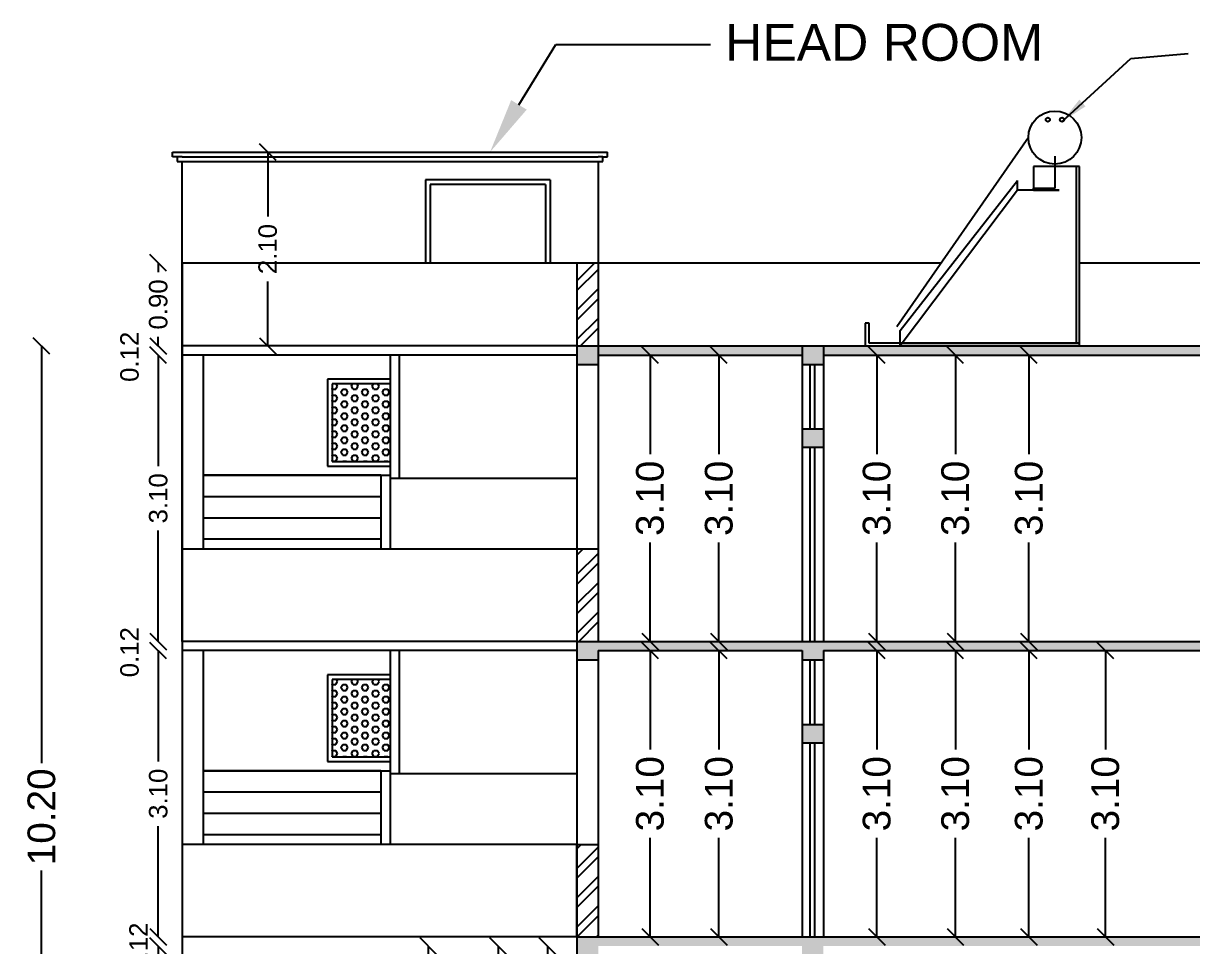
# Model space of a CAD drawing. Header units: metres. Extents: x 729 to 1050, y -308 to -82.
# Drawn here: x 785.87 to 798.53, y -115.58 to -105.59 of the extents above; entities that cross this region are included whole.
import ezdxf
from ezdxf import colors
from ezdxf.entities.mleader import LeaderData, LeaderLine
from ezdxf.math import Vec2, Vec3

# ---------------------------------------------------------------- set-up
doc = ezdxf.new("R2010")
doc.units = ezdxf.units.M
doc.header["$MEASUREMENT"] = 0
for name, color, linetype in [('BLK_1_FLR_0_REGULAR_ROOM_1', 117, 'Continuous'), ('BLK_1_FLR_0_REGULAR_ROOM_2', 7, 'Continuous'), ('BLK_1_FLR_0_REGULAR_ROOM_3', 7, 'Continuous'), ('BLK_1_FLR_1_REGULAR_ROOM_1', 117, 'Continuous'), ('BLK_1_FLR_1_REGULAR_ROOM_2', 7, 'Continuous'), ('BLK_1_FLR_1_REGULAR_ROOM_3', 7, 'Continuous'), ('BLK_1_FLR_1_REGULAR_ROOM_4', 7, 'Continuous'), ('BLK_1_FLR_1_REGULAR_ROOM_5', 7, 'Continuous'), ('BLK_1_FLR_1_REGULAR_ROOM_6', 7, 'Continuous'), ('BLK_1_FLR_2_REGULAR_ROOM_1', 117, 'Continuous'), ('BLK_1_FLR_2_REGULAR_ROOM_2', 7, 'Continuous'), ('BLK_1_FLR_2_REGULAR_ROOM_3', 7, 'Continuous'), ('BLK_1_FLR_2_REGULAR_ROOM_4', 117, 'Continuous'), ('BLK_1_FLR_2_REGULAR_ROOM_5', 117, 'Continuous'), ('BLK_1_HT_OF_BLDG', 7, 'Continuous')]:
    doc.layers.add(name, color=color, linetype=linetype)
doc.styles.get("Standard").update_dxf_attribs({"font": 'arial.ttf'})
doc.dimstyles.get("Standard").update_dxf_attribs({"dimtxt": 0.3, "dimasz": 0.18, "dimexe": 0.18, "dimexo": 0.0625, "dimgap": 0.09, "dimtad": 0, "dimtoh": 1, "dimzin": 0, "dimdsep": 46, "dimtxsty": 'Standard', "dimblk": 'OBLIQUE', "dimcen": 0.09, "dimse1": 1, "dimse2": 1, "dimclrd": 1, "dimclrt": 3, "dimadec": 0, "dimazin": 0, "dimtfac": 1, "dimtofl": 0, "dimtmove": 0, "dimatfit": 3, "dimfxl": 0, "dimtolj": 1, "dimtzin": 0, "dimarcsym": 0})
pattern_1 = [(45, (750.85423, -190.75694), (-0.159099, 0.159099), []), (45, (750.9603, -190.75694), (-0.159099, 0.159099), [])]

# ---------------------------------------------------------------- blocks, each defined once
blk = doc.blocks.new('_Oblique')
at = {"color": 0, "linetype": 'ByBlock', "lineweight": -2}
blk.add_line((-0.5, -0.5), (0.5, 0.5), dxfattribs=at)
blk = doc.blocks.new('*D260')
at = {"color": 1, "lineweight": -2}
for p, q in [((787.331, -115.583), (787.331, -116.784)), ((787.331, -118.683), (787.331, -117.483))]:
    blk.add_line(p, q, dxfattribs=at)
at = {"layer": 'Defpoints', "color": 0}
for p in [(787.331, -115.583), (792.098, -115.583), (791.868, -118.683)]:
    blk.add_point(p, dxfattribs=at)
at = {"color": 1, "lineweight": -2, "xscale": 0.18, "yscale": 0.18, "zscale": 0.18}
for p, rotation in [((787.331, -115.583), 90), ((787.331, -118.683), 270)]:
    blk.add_blockref('_Oblique', p, dxfattribs=dict(at, rotation=rotation))
at = {"color": 3, "insert": (787.331, -117.133), "char_height": 0.2, "attachment_point": 5, "rotation": 90}
blk.add_mtext('\\A1;3.10', dxfattribs=at)
blk = doc.blocks.new('*D251')
at = {"color": 1, "lineweight": -2}
for p, q in [((787.331, -112.383), (787.331, -113.584)), ((787.331, -115.483), (787.331, -114.283))]:
    blk.add_line(p, q, dxfattribs=at)
at = {"layer": 'Defpoints', "color": 0}
for p in [(787.331, -112.383), (792.098, -112.383), (791.868, -115.483)]:
    blk.add_point(p, dxfattribs=at)
at = {"color": 1, "lineweight": -2, "xscale": 0.18, "yscale": 0.18, "zscale": 0.18}
for p, rotation in [((787.331, -112.383), 90), ((787.331, -115.483), 270)]:
    blk.add_blockref('_Oblique', p, dxfattribs=dict(at, rotation=rotation))
at = {"color": 3, "insert": (787.331, -113.933), "char_height": 0.2, "attachment_point": 5, "rotation": 90}
blk.add_mtext('\\A1;3.10', dxfattribs=at)
blk = doc.blocks.new('*D252')
at = {"color": 1, "lineweight": -2}
for p, q in [((787.331, -109.183), (787.331, -110.384)), ((787.331, -112.283), (787.331, -111.083))]:
    blk.add_line(p, q, dxfattribs=at)
at = {"layer": 'Defpoints', "color": 0}
for p in [(787.331, -109.183), (792.098, -109.183), (791.868, -112.283)]:
    blk.add_point(p, dxfattribs=at)
at = {"color": 1, "lineweight": -2, "xscale": 0.18, "yscale": 0.18, "zscale": 0.18}
for p, rotation in [((787.331, -109.183), 90), ((787.331, -112.283), 270)]:
    blk.add_blockref('_Oblique', p, dxfattribs=dict(at, rotation=rotation))
at = {"color": 3, "insert": (787.331, -110.733), "char_height": 0.2, "attachment_point": 5, "rotation": 90}
blk.add_mtext('\\A1;3.10', dxfattribs=at)
blk = doc.blocks.new('*D261')
at = {"color": 1, "lineweight": -2}
for p, q in [((787.331, -108.183), (787.331, -108.284)), ((787.331, -109.083), (787.331, -108.983))]:
    blk.add_line(p, q, dxfattribs=at)
at = {"layer": 'Defpoints', "color": 0}
for p in [(787.331, -108.183), (787.588, -108.183), (787.588, -109.083)]:
    blk.add_point(p, dxfattribs=at)
at = {"color": 1, "lineweight": -2, "xscale": 0.18, "yscale": 0.18, "zscale": 0.18}
for p, rotation in [((787.331, -108.183), 90), ((787.331, -109.083), 270)]:
    blk.add_blockref('_Oblique', p, dxfattribs=dict(at, rotation=rotation))
at = {"color": 3, "insert": (787.331, -108.633), "char_height": 0.2, "attachment_point": 5, "rotation": 90}
blk.add_mtext('\\A1;0.90', dxfattribs=at)
blk = doc.blocks.new('*D253')
at = {"color": 1, "lineweight": -2}
for p, q in [((788.517, -106.983), (788.517, -107.682)), ((788.517, -109.083), (788.517, -108.385))]:
    blk.add_line(p, q, dxfattribs=at)
at = {"layer": 'Defpoints', "color": 0}
for p in [(788.408, -106.983), (788.408, -109.083), (788.517, -109.083)]:
    blk.add_point(p, dxfattribs=at)
at = {"color": 1, "lineweight": -2, "xscale": 0.18, "yscale": 0.18, "zscale": 0.18}
for p, rotation in [((788.517, -106.983), 90), ((788.517, -109.083), 270)]:
    blk.add_blockref('_Oblique', p, dxfattribs=dict(at, rotation=rotation))
at = {"color": 3, "insert": (788.517, -108.033), "char_height": 0.2, "attachment_point": 5, "rotation": 90}
blk.add_mtext('\\A1;2.10', dxfattribs=at)
blk = doc.blocks.new('*D262')
at = {"layer": 'BLK_1_FLR_0_REGULAR_ROOM_1', "color": 1, "lineweight": -2}
for p, q in [((790.257, -115.583), (790.257, -116.654)), ((790.257, -118.683), (790.257, -117.612))]:
    blk.add_line(p, q, dxfattribs=at)
at = {"layer": 'Defpoints', "color": 0}
for p in [(790.257, -115.583), (790.42, -115.583), (790.42, -118.683)]:
    blk.add_point(p, dxfattribs=at)
at = {"layer": 'BLK_1_FLR_0_REGULAR_ROOM_1', "color": 1, "lineweight": -2, "xscale": 0.18, "yscale": 0.18, "zscale": 0.18}
for p, rotation in [((790.257, -115.583), 90), ((790.257, -118.683), 270)]:
    blk.add_blockref('_Oblique', p, dxfattribs=dict(at, rotation=rotation))
at = {"layer": 'BLK_1_FLR_0_REGULAR_ROOM_1', "color": 3, "insert": (790.257, -117.133), "char_height": 0.3, "attachment_point": 5, "rotation": 90}
blk.add_mtext('\\A1;3.10', dxfattribs=at)
blk = doc.blocks.new('*D263')
at = {"layer": 'BLK_1_FLR_0_REGULAR_ROOM_2', "color": 1, "lineweight": -2}
for p, q in [((791.014, -115.583), (791.014, -116.654)), ((791.014, -118.683), (791.014, -117.612))]:
    blk.add_line(p, q, dxfattribs=at)
at = {"layer": 'Defpoints', "color": 0}
for p in [(791.014, -115.583), (791.014, -115.583), (790.865, -118.683)]:
    blk.add_point(p, dxfattribs=at)
at = {"layer": 'BLK_1_FLR_0_REGULAR_ROOM_2', "color": 1, "lineweight": -2, "xscale": 0.18, "yscale": 0.18, "zscale": 0.18}
for p, rotation in [((791.014, -115.583), 90), ((791.014, -118.683), 270)]:
    blk.add_blockref('_Oblique', p, dxfattribs=dict(at, rotation=rotation))
at = {"layer": 'BLK_1_FLR_0_REGULAR_ROOM_2', "color": 3, "insert": (791.014, -117.133), "char_height": 0.3, "attachment_point": 5, "rotation": 90}
blk.add_mtext('\\A1;3.10', dxfattribs=at)
blk = doc.blocks.new('*D264')
at = {"layer": 'BLK_1_FLR_0_REGULAR_ROOM_3', "color": 1, "lineweight": -2}
for p, q in [((791.548, -115.583), (791.548, -116.654)), ((791.548, -118.683), (791.548, -117.612))]:
    blk.add_line(p, q, dxfattribs=at)
at = {"layer": 'Defpoints', "color": 0}
for p in [(791.548, -115.583), (791.548, -115.583), (791.548, -118.683)]:
    blk.add_point(p, dxfattribs=at)
at = {"layer": 'BLK_1_FLR_0_REGULAR_ROOM_3', "color": 1, "lineweight": -2, "xscale": 0.18, "yscale": 0.18, "zscale": 0.18}
for p, rotation in [((791.548, -115.583), 90), ((791.548, -118.683), 270)]:
    blk.add_blockref('_Oblique', p, dxfattribs=dict(at, rotation=rotation))
at = {"layer": 'BLK_1_FLR_0_REGULAR_ROOM_3', "color": 3, "insert": (791.548, -117.133), "char_height": 0.3, "attachment_point": 5, "rotation": 90}
blk.add_mtext('\\A1;3.10', dxfattribs=at)
blk = doc.blocks.new('*D265')
at = {"layer": 'BLK_1_FLR_1_REGULAR_ROOM_1', "color": 1, "lineweight": -2}
for p, q in [((792.66, -112.383), (792.66, -113.454)), ((792.66, -115.483), (792.66, -114.412))]:
    blk.add_line(p, q, dxfattribs=at)
at = {"layer": 'Defpoints', "color": 0}
for p in [(792.66, -112.383), (792.694, -112.383), (792.694, -115.483)]:
    blk.add_point(p, dxfattribs=at)
at = {"layer": 'BLK_1_FLR_1_REGULAR_ROOM_1', "color": 1, "lineweight": -2, "xscale": 0.18, "yscale": 0.18, "zscale": 0.18}
for p, rotation in [((792.66, -112.383), 90), ((792.66, -115.483), 270)]:
    blk.add_blockref('_Oblique', p, dxfattribs=dict(at, rotation=rotation))
at = {"layer": 'BLK_1_FLR_1_REGULAR_ROOM_1', "color": 3, "insert": (792.66, -113.933), "char_height": 0.3, "attachment_point": 5, "rotation": 90}
blk.add_mtext('\\A1;3.10', dxfattribs=at)
blk = doc.blocks.new('*D266')
at = {"layer": 'BLK_1_FLR_1_REGULAR_ROOM_2', "color": 1, "lineweight": -2}
for p, q in [((793.406, -112.383), (793.406, -113.454)), ((793.406, -115.483), (793.406, -114.412))]:
    blk.add_line(p, q, dxfattribs=at)
at = {"layer": 'Defpoints', "color": 0}
for p in [(793.406, -112.383), (793.457, -112.383), (793.457, -115.483)]:
    blk.add_point(p, dxfattribs=at)
at = {"layer": 'BLK_1_FLR_1_REGULAR_ROOM_2', "color": 1, "lineweight": -2, "xscale": 0.18, "yscale": 0.18, "zscale": 0.18}
for p, rotation in [((793.406, -112.383), 90), ((793.406, -115.483), 270)]:
    blk.add_blockref('_Oblique', p, dxfattribs=dict(at, rotation=rotation))
at = {"layer": 'BLK_1_FLR_1_REGULAR_ROOM_2', "color": 3, "insert": (793.406, -113.933), "char_height": 0.3, "attachment_point": 5, "rotation": 90}
blk.add_mtext('\\A1;3.10', dxfattribs=at)
blk = doc.blocks.new('*D254')
at = {"layer": 'BLK_1_FLR_1_REGULAR_ROOM_3', "color": 1, "lineweight": -2}
for p, q in [((795.117, -112.383), (795.117, -113.454)), ((795.117, -115.483), (795.117, -114.412))]:
    blk.add_line(p, q, dxfattribs=at)
at = {"layer": 'Defpoints', "color": 0}
for p in [(795.117, -112.383), (795.117, -112.383), (795.117, -115.483)]:
    blk.add_point(p, dxfattribs=at)
at = {"layer": 'BLK_1_FLR_1_REGULAR_ROOM_3', "color": 1, "lineweight": -2, "xscale": 0.18, "yscale": 0.18, "zscale": 0.18}
for p, rotation in [((795.117, -112.383), 90), ((795.117, -115.483), 270)]:
    blk.add_blockref('_Oblique', p, dxfattribs=dict(at, rotation=rotation))
at = {"layer": 'BLK_1_FLR_1_REGULAR_ROOM_3', "color": 3, "insert": (795.117, -113.933), "char_height": 0.3, "attachment_point": 5, "rotation": 90}
blk.add_mtext('\\A1;3.10', dxfattribs=at)
blk = doc.blocks.new('*D267')
at = {"layer": 'BLK_1_FLR_1_REGULAR_ROOM_4', "color": 1, "lineweight": -2}
for p, q in [((795.968, -112.383), (795.968, -113.454)), ((795.968, -115.483), (795.968, -114.412))]:
    blk.add_line(p, q, dxfattribs=at)
at = {"layer": 'Defpoints', "color": 0}
for p in [(795.819, -112.383), (795.968, -112.383), (795.819, -115.483)]:
    blk.add_point(p, dxfattribs=at)
at = {"layer": 'BLK_1_FLR_1_REGULAR_ROOM_4', "color": 1, "lineweight": -2, "xscale": 0.18, "yscale": 0.18, "zscale": 0.18}
for p, rotation in [((795.968, -112.383), 90), ((795.968, -115.483), 270)]:
    blk.add_blockref('_Oblique', p, dxfattribs=dict(at, rotation=rotation))
at = {"layer": 'BLK_1_FLR_1_REGULAR_ROOM_4', "color": 3, "insert": (795.968, -113.933), "char_height": 0.3, "attachment_point": 5, "rotation": 90}
blk.add_mtext('\\A1;3.10', dxfattribs=at)
blk = doc.blocks.new('*D268')
at = {"layer": 'BLK_1_FLR_1_REGULAR_ROOM_5', "color": 1, "lineweight": -2}
for p, q in [((796.765, -112.383), (796.765, -113.454)), ((796.765, -115.483), (796.765, -114.412))]:
    blk.add_line(p, q, dxfattribs=at)
at = {"layer": 'Defpoints', "color": 0}
for p in [(796.705, -112.383), (796.765, -112.383), (796.705, -115.483)]:
    blk.add_point(p, dxfattribs=at)
at = {"layer": 'BLK_1_FLR_1_REGULAR_ROOM_5', "color": 1, "lineweight": -2, "xscale": 0.18, "yscale": 0.18, "zscale": 0.18}
for p, rotation in [((796.765, -112.383), 90), ((796.765, -115.483), 270)]:
    blk.add_blockref('_Oblique', p, dxfattribs=dict(at, rotation=rotation))
at = {"layer": 'BLK_1_FLR_1_REGULAR_ROOM_5', "color": 3, "insert": (796.765, -113.933), "char_height": 0.3, "attachment_point": 5, "rotation": 90}
blk.add_mtext('\\A1;3.10', dxfattribs=at)
blk = doc.blocks.new('*D269')
at = {"layer": 'BLK_1_FLR_1_REGULAR_ROOM_6', "color": 1, "lineweight": -2}
for p, q in [((797.594, -112.383), (797.594, -113.454)), ((797.594, -115.483), (797.594, -114.412))]:
    blk.add_line(p, q, dxfattribs=at)
at = {"layer": 'Defpoints', "color": 0}
for p in [(797.541, -112.383), (797.594, -112.383), (797.541, -115.483)]:
    blk.add_point(p, dxfattribs=at)
at = {"layer": 'BLK_1_FLR_1_REGULAR_ROOM_6', "color": 1, "lineweight": -2, "xscale": 0.18, "yscale": 0.18, "zscale": 0.18}
for p, rotation in [((797.594, -112.383), 90), ((797.594, -115.483), 270)]:
    blk.add_blockref('_Oblique', p, dxfattribs=dict(at, rotation=rotation))
at = {"layer": 'BLK_1_FLR_1_REGULAR_ROOM_6', "color": 3, "insert": (797.594, -113.933), "char_height": 0.3, "attachment_point": 5, "rotation": 90}
blk.add_mtext('\\A1;3.10', dxfattribs=at)
blk = doc.blocks.new('*D255')
at = {"layer": 'BLK_1_FLR_2_REGULAR_ROOM_1', "color": 1, "lineweight": -2}
for p, q in [((792.66, -109.183), (792.66, -110.254)), ((792.66, -112.283), (792.66, -111.212))]:
    blk.add_line(p, q, dxfattribs=at)
at = {"layer": 'Defpoints', "color": 0}
for p in [(792.66, -109.183), (792.694, -109.183), (792.694, -112.283)]:
    blk.add_point(p, dxfattribs=at)
at = {"layer": 'BLK_1_FLR_2_REGULAR_ROOM_1', "color": 1, "lineweight": -2, "xscale": 0.18, "yscale": 0.18, "zscale": 0.18}
for p, rotation in [((792.66, -109.183), 90), ((792.66, -112.283), 270)]:
    blk.add_blockref('_Oblique', p, dxfattribs=dict(at, rotation=rotation))
at = {"layer": 'BLK_1_FLR_2_REGULAR_ROOM_1', "color": 3, "insert": (792.66, -110.733), "char_height": 0.3, "attachment_point": 5, "rotation": 90}
blk.add_mtext('\\A1;3.10', dxfattribs=at)
blk = doc.blocks.new('*D256')
at = {"layer": 'BLK_1_FLR_2_REGULAR_ROOM_2', "color": 1, "lineweight": -2}
for p, q in [((793.406, -109.183), (793.406, -110.254)), ((793.406, -112.283), (793.406, -111.212))]:
    blk.add_line(p, q, dxfattribs=at)
at = {"layer": 'Defpoints', "color": 0}
for p in [(793.406, -109.183), (793.457, -109.183), (793.457, -112.283)]:
    blk.add_point(p, dxfattribs=at)
at = {"layer": 'BLK_1_FLR_2_REGULAR_ROOM_2', "color": 1, "lineweight": -2, "xscale": 0.18, "yscale": 0.18, "zscale": 0.18}
for p, rotation in [((793.406, -109.183), 90), ((793.406, -112.283), 270)]:
    blk.add_blockref('_Oblique', p, dxfattribs=dict(at, rotation=rotation))
at = {"layer": 'BLK_1_FLR_2_REGULAR_ROOM_2', "color": 3, "insert": (793.406, -110.733), "char_height": 0.3, "attachment_point": 5, "rotation": 90}
blk.add_mtext('\\A1;3.10', dxfattribs=at)
blk = doc.blocks.new('*D257')
at = {"layer": 'BLK_1_FLR_2_REGULAR_ROOM_3', "color": 1, "lineweight": -2}
for p, q in [((795.117, -109.183), (795.117, -110.254)), ((795.117, -112.283), (795.117, -111.212))]:
    blk.add_line(p, q, dxfattribs=at)
at = {"layer": 'Defpoints', "color": 0}
for p in [(795.117, -109.183), (795.117, -109.183), (795.117, -112.283)]:
    blk.add_point(p, dxfattribs=at)
at = {"layer": 'BLK_1_FLR_2_REGULAR_ROOM_3', "color": 1, "lineweight": -2, "xscale": 0.18, "yscale": 0.18, "zscale": 0.18}
for p, rotation in [((795.117, -109.183), 90), ((795.117, -112.283), 270)]:
    blk.add_blockref('_Oblique', p, dxfattribs=dict(at, rotation=rotation))
at = {"layer": 'BLK_1_FLR_2_REGULAR_ROOM_3', "color": 3, "insert": (795.117, -110.733), "char_height": 0.3, "attachment_point": 5, "rotation": 90}
blk.add_mtext('\\A1;3.10', dxfattribs=at)
blk = doc.blocks.new('*D258')
at = {"layer": 'BLK_1_FLR_2_REGULAR_ROOM_4', "color": 1, "lineweight": -2}
for p, q in [((795.968, -109.183), (795.968, -110.254)), ((795.968, -112.283), (795.968, -111.212))]:
    blk.add_line(p, q, dxfattribs=at)
at = {"layer": 'Defpoints', "color": 0}
for p in [(795.819, -109.183), (795.968, -109.183), (795.819, -112.283)]:
    blk.add_point(p, dxfattribs=at)
at = {"layer": 'BLK_1_FLR_2_REGULAR_ROOM_4', "color": 1, "lineweight": -2, "xscale": 0.18, "yscale": 0.18, "zscale": 0.18}
for p, rotation in [((795.968, -109.183), 90), ((795.968, -112.283), 270)]:
    blk.add_blockref('_Oblique', p, dxfattribs=dict(at, rotation=rotation))
at = {"layer": 'BLK_1_FLR_2_REGULAR_ROOM_4', "color": 3, "insert": (795.968, -110.733), "char_height": 0.3, "attachment_point": 5, "rotation": 90}
blk.add_mtext('\\A1;3.10', dxfattribs=at)
blk = doc.blocks.new('*D259')
at = {"layer": 'BLK_1_FLR_2_REGULAR_ROOM_5', "color": 1, "lineweight": -2}
for p, q in [((796.765, -109.183), (796.765, -110.254)), ((796.765, -112.283), (796.765, -111.212))]:
    blk.add_line(p, q, dxfattribs=at)
at = {"layer": 'Defpoints', "color": 0}
for p in [(796.705, -109.183), (796.765, -109.183), (796.705, -112.283)]:
    blk.add_point(p, dxfattribs=at)
at = {"layer": 'BLK_1_FLR_2_REGULAR_ROOM_5', "color": 1, "lineweight": -2, "xscale": 0.18, "yscale": 0.18, "zscale": 0.18}
for p, rotation in [((796.765, -109.183), 90), ((796.765, -112.283), 270)]:
    blk.add_blockref('_Oblique', p, dxfattribs=dict(at, rotation=rotation))
at = {"layer": 'BLK_1_FLR_2_REGULAR_ROOM_5', "color": 3, "insert": (796.765, -110.733), "char_height": 0.3, "attachment_point": 5, "rotation": 90}
blk.add_mtext('\\A1;3.10', dxfattribs=at)
blk = doc.blocks.new('*D271')
at = {"layer": 'BLK_1_HT_OF_BLDG', "color": 1, "lineweight": -2}
for p, q in [((786.066, -109.083), (786.066, -113.602)), ((786.066, -119.283), (786.066, -114.765))]:
    blk.add_line(p, q, dxfattribs=at)
at = {"layer": 'Defpoints', "color": 0}
for p in [(786.066, -109.083), (788.806, -109.083), (788.488, -119.283)]:
    blk.add_point(p, dxfattribs=at)
at = {"layer": 'BLK_1_HT_OF_BLDG', "color": 1, "lineweight": -2, "xscale": 0.18, "yscale": 0.18, "zscale": 0.18}
for p, rotation in [((786.066, -109.083), 90), ((786.066, -119.283), 270)]:
    blk.add_blockref('_Oblique', p, dxfattribs=dict(at, rotation=rotation))
at = {"layer": 'BLK_1_HT_OF_BLDG', "color": 3, "insert": (786.066, -114.183), "char_height": 0.3, "attachment_point": 5, "rotation": 90}
blk.add_mtext('\\A1;10.20', dxfattribs=at)

msp = doc.modelspace()

# ---------------------------------------------------------------- hatches: boundary and pattern name
h = msp.add_hatch()
h.set_pattern_fill('ANSI32', color=256, scale=0.6, style=0)
h.set_pattern_definition(pattern_1)
h.paths.add_polyline_path([(792.098, -108.183), (791.868, -108.183), (791.868, -109.083), (792.098, -109.083)])
h = msp.add_hatch()
h.set_pattern_fill('AR-CONC', color=256, scale=0.03, style=0)
h.set_pattern_definition([(50, (794.49116, -110.07087), (0.215178, -0.0188256), [0.0225, -0.2475]), (355, (794.49116, -110.07087), (-0.0416254, 0.2256576), [0.018, -0.198]), (100.4514, (794.5091, -110.07244), (0.173553, 0.206832), [0.019122, -0.2103426]), (46.184, (794.49116, -110.01087), (0.320172, -0.049656), [0.03375, -0.37125]), (96.6356, (794.51784, -110.015), (0.280399, 0.292235), [0.028683, -0.315514]), (351.184, (794.49116, -110.01087), (0.280399, 0.292236), [0.027, -0.297]), (21, (794.52116, -110.02587), (0.179072, -0.1207857), [0.0225, -0.2475]), (326, (794.52116, -110.02587), (0.0729946, 0.217545), [0.018, -0.198]), (71.4514, (794.53608, -110.03594), (0.252067, 0.096759), [0.019122, -0.2103426]), (37.5, (794.49116, -110.07087), (0.00364796, 0.09986816), [0, -0.1956, 0, -0.201, 0, -0.19875]), (7.5, (794.49116, -110.07087), (0.0789209, 0.1183235), [0, -0.1146, 0, -0.1911, 0, -0.07575]), (327.5, (794.42426, -110.07087), (0.1601467, -0.0067665), [0, -0.075, 0, -0.234, 0, -0.3105]), (317.5, (794.39426, -110.07087), (0.1749559, 0.0300315), [0, -0.0975, 0, -0.1554, 0, -0.2205])])
h.paths.add_polyline_path([(794.538, -109.983), (794.308, -109.983), (794.308, -110.183), (794.538, -110.183)])
h.paths.add_polyline_path([(801.541, -109.083), (791.868, -109.083), (791.868, -109.283), (792.098, -109.283), (792.098, -109.183), (794.308, -109.183), (794.308, -109.283), (794.538, -109.283), (794.538, -109.183), (801.311, -109.183), (801.311, -109.283), (801.541, -109.283)])
h = msp.add_hatch()
h.set_pattern_fill('HEX', color=256, scale=0.3, style=0)
h.set_pattern_definition([(0, (750.85423, -187.556936), (0, 0.064951905), [0.0375, -0.075]), (120, (750.85423, -187.556936), (-0.05625, -0.032475953), [0.0375, -0.075]), (60, (750.89173, -187.556936), (-0.05625, 0.032475953), [0.0375, -0.075])])
h.paths.add_polyline_path([(789.843, -109.494), (789.214, -109.494), (789.214, -110.17), (789.214, -110.333), (789.843, -110.333)])
h = msp.add_hatch()
h.set_pattern_fill('ANSI32', color=256, scale=0.6, style=0)
h.set_pattern_definition(pattern_1)
h.paths.add_polyline_path([(792.098, -111.283), (791.868, -111.283), (791.868, -112.283), (792.098, -112.283)])
h = msp.add_hatch()
h.set_pattern_fill('AR-CONC', color=256, scale=0.03, style=0)
h.set_pattern_definition([(50, (794.49116, -113.27087), (0.215178, -0.0188256), [0.0225, -0.2475]), (355, (794.49116, -113.27087), (-0.0416254, 0.2256576), [0.018, -0.198]), (100.4514, (794.5091, -113.27244), (0.173553, 0.206832), [0.019122, -0.2103426]), (46.184, (794.49116, -113.21087), (0.320172, -0.049656), [0.03375, -0.37125]), (96.6356, (794.51784, -113.215), (0.280399, 0.292235), [0.028683, -0.315514]), (351.184, (794.49116, -113.21087), (0.280399, 0.292236), [0.027, -0.297]), (21, (794.52116, -113.22587), (0.179072, -0.1207857), [0.0225, -0.2475]), (326, (794.52116, -113.22587), (0.0729946, 0.217545), [0.018, -0.198]), (71.4514, (794.53608, -113.23594), (0.252067, 0.096759), [0.019122, -0.2103426]), (37.5, (794.49116, -113.27087), (0.00364796, 0.09986816), [0, -0.1956, 0, -0.201, 0, -0.19875]), (7.5, (794.49116, -113.27087), (0.0789209, 0.1183235), [0, -0.1146, 0, -0.1911, 0, -0.07575]), (327.5, (794.42426, -113.27087), (0.1601467, -0.0067665), [0, -0.075, 0, -0.234, 0, -0.3105]), (317.5, (794.39426, -113.27087), (0.1749559, 0.0300315), [0, -0.0975, 0, -0.1554, 0, -0.2205])])
h.paths.add_polyline_path([(794.538, -113.183), (794.308, -113.183), (794.308, -113.383), (794.538, -113.383)])
h.paths.add_polyline_path([(801.541, -112.283), (791.868, -112.283), (791.868, -112.483), (792.098, -112.483), (792.098, -112.383), (794.308, -112.383), (794.308, -112.483), (794.538, -112.483), (794.538, -112.383), (801.311, -112.383), (801.311, -112.483), (801.541, -112.483)])
h = msp.add_hatch()
h.set_pattern_fill('HEX', color=256, scale=0.3, style=0)
h.set_pattern_definition([(0, (750.85423, -190.756936), (0, 0.064951905), [0.0375, -0.075]), (120, (750.85423, -190.756936), (-0.05625, -0.032475953), [0.0375, -0.075]), (60, (750.89173, -190.756936), (-0.05625, 0.032475953), [0.0375, -0.075])])
h.paths.add_polyline_path([(789.843, -112.694), (789.214, -112.694), (789.214, -113.37), (789.214, -113.533), (789.843, -113.533)])
h = msp.add_hatch()
h.set_pattern_fill('ANSI32', color=256, scale=0.6, style=0)
h.set_pattern_definition(pattern_1)
h.paths.add_polyline_path([(792.098, -114.483), (791.868, -114.483), (791.868, -115.483), (792.098, -115.483)])
h = msp.add_hatch()
h.set_pattern_fill('AR-CONC', color=256, scale=0.03, style=0)
h.set_pattern_definition([(50, (794.51377, -116.49717), (0.215178, -0.0188256), [0.0225, -0.2475]), (355, (794.51377, -116.49717), (-0.0416254, 0.2256576), [0.018, -0.198]), (100.4514, (794.5317, -116.49874), (0.173553, 0.206832), [0.019122, -0.2103426]), (46.184, (794.51377, -116.43717), (0.320172, -0.049656), [0.03375, -0.37125]), (96.6356, (794.54045, -116.4413), (0.280399, 0.292235), [0.028683, -0.315514]), (351.184, (794.51377, -116.43717), (0.280399, 0.292236), [0.027, -0.297]), (21, (794.54377, -116.45217), (0.179072, -0.1207857), [0.0225, -0.2475]), (326, (794.54377, -116.45217), (0.0729946, 0.217545), [0.018, -0.198]), (71.4514, (794.5587, -116.46223), (0.252067, 0.096759), [0.019122, -0.2103426]), (37.5, (794.51377, -116.49717), (0.00364796, 0.09986816), [0, -0.1956, 0, -0.201, 0, -0.19875]), (7.5, (794.51377, -116.49717), (0.0789209, 0.1183235), [0, -0.1146, 0, -0.1911, 0, -0.07575]), (327.5, (794.44687, -116.49717), (0.1601467, -0.0067665), [0, -0.075, 0, -0.234, 0, -0.3105]), (317.5, (794.41687, -116.49717), (0.1749559, 0.0300315), [0, -0.0975, 0, -0.1554, 0, -0.2205])])
h.paths.add_polyline_path([(794.538, -116.383), (794.308, -116.383), (794.308, -116.583), (794.538, -116.583)])
h.paths.add_polyline_path([(791.868, -115.483), (791.868, -115.683), (792.098, -115.683), (792.098, -115.583), (794.308, -115.583), (794.308, -115.683), (794.538, -115.683), (794.538, -115.583), (801.311, -115.583), (801.311, -115.683), (801.541, -115.683), (801.541, -115.483)])

# ---------------------------------------------------------------- linework, layer by layer
at = {"lineweight": 25}
for p, q in [((796.76, -106.826), (795.335, -108.875)), ((797.05, -107.373), (797.05, -107.027)), ((797.314, -107.139), (796.815, -107.139)), ((796.815, -107.139), (796.815, -107.396)), ((797.28, -109.053), (797.28, -107.139)), ((797.314, -109.083), (797.314, -107.139)), ((795.369, -108.914), (796.64, -107.291)), ((796.64, -107.396), (796.64, -107.291)), ((796.64, -107.396), (795.369, -109.083)), ((797.094, -107.396), (796.64, -107.396)), ((796.815, -107.396), (796.815, -107.373)), ((796.815, -107.373), (797.05, -107.373)), ((796.815, -107.396), (797.094, -107.396)), ((795.035, -108.835), (794.99, -108.835)), ((794.99, -108.835), (794.99, -109.083)), ((795.035, -109.053), (795.035, -108.835)), ((795.369, -109.083), (795.369, -108.914)), ((794.99, -109.083), (795.369, -109.083)), ((795.392, -109.053), (795.035, -109.053)), ((795.369, -109.083), (797.314, -109.083)), ((797.314, -109.053), (795.392, -109.053)), ((795.392, -109.053), (797.314, -109.053))]:
    msp.add_line(p, q, dxfattribs=at)
for p, q in [((787.484, -107.033), (787.484, -106.983)), ((787.484, -106.983), (792.198, -106.983)), ((787.534, -107.033), (787.484, -107.033)), ((787.588, -107.033), (787.534, -107.033)), ((787.534, -107.033), (787.534, -107.083)), ((787.534, -107.083), (787.588, -107.083)), ((787.588, -107.033), (792.098, -107.033)), ((787.588, -112.283), (787.588, -107.083)), ((787.588, -107.083), (792.098, -107.083)), ((792.148, -107.033), (792.098, -107.033)), ((792.098, -107.083), (792.098, -108.183)), ((792.098, -107.083), (792.148, -107.083)), ((792.148, -107.083), (792.148, -107.033)), ((792.148, -107.033), (792.198, -107.033)), ((792.198, -107.033), (792.198, -106.983)), ((790.226, -107.283), (790.226, -108.183)), ((791.576, -107.283), (790.226, -107.283)), ((790.276, -107.333), (790.276, -108.183)), ((791.526, -107.333), (790.276, -107.333)), ((790.851, -107.333), (790.276, -107.333)), ((791.526, -107.333), (791.526, -108.183)), ((791.576, -107.283), (791.576, -108.183)), ((790.276, -107.808), (790.276, -108.183)), ((791.526, -107.808), (791.526, -108.183)), ((787.588, -108.183), (795.815, -108.183)), ((787.588, -108.183), (787.588, -119.283)), ((791.868, -108.183), (791.868, -119.283)), ((792.098, -108.183), (792.098, -112.283)), ((797.314, -108.183), (801.541, -108.183)), ((791.868, -109.083), (787.588, -109.083)), ((791.868, -109.083), (801.541, -109.083)), ((794.308, -109.083), (794.308, -112.283)), ((794.538, -109.083), (794.538, -112.283)), ((787.331, -109.183), (787.331, -109.363)), ((791.868, -109.183), (787.588, -109.183)), ((787.818, -109.183), (787.818, -111.283)), ((789.843, -109.183), (789.843, -111.283)), ((789.943, -109.183), (789.943, -110.513)), ((791.868, -109.183), (791.868, -109.283)), ((792.098, -109.183), (794.308, -109.183)), ((794.538, -109.183), (801.311, -109.183)), ((791.868, -109.283), (792.098, -109.283)), ((794.308, -109.283), (794.538, -109.283)), ((794.396, -109.983), (794.396, -109.283)), ((794.446, -109.983), (794.446, -109.283)), ((789.164, -109.444), (789.164, -110.17)), ((789.843, -109.444), (789.164, -109.444)), ((789.214, -109.494), (789.214, -110.17)), ((789.843, -109.494), (789.214, -109.494)), ((794.538, -109.983), (794.308, -109.983)), ((789.164, -110.17), (789.164, -110.383)), ((789.214, -110.17), (789.214, -110.333)), ((794.538, -110.183), (794.308, -110.183)), ((794.391, -110.183), (794.391, -112.283)), ((794.445, -112.283), (794.445, -110.183)), ((789.164, -110.383), (789.843, -110.383)), ((789.214, -110.333), (789.843, -110.333)), ((789.743, -110.483), (787.818, -110.483)), ((787.818, -110.483), (789.843, -110.483)), ((789.743, -110.483), (789.743, -111.283)), ((789.843, -110.513), (791.868, -110.513)), ((787.818, -110.713), (789.743, -110.713)), ((787.818, -110.943), (789.743, -110.943)), ((787.818, -111.173), (789.743, -111.173)), ((792.098, -111.283), (787.588, -111.283)), ((791.868, -112.283), (787.588, -112.283)), ((791.868, -112.283), (801.541, -112.283)), ((787.331, -112.383), (787.331, -112.563)), ((791.868, -112.383), (787.588, -112.383)), ((787.818, -112.383), (787.818, -114.483)), ((789.843, -112.383), (789.843, -114.483)), ((789.943, -112.383), (789.943, -113.713)), ((791.868, -112.383), (791.868, -112.483)), ((792.098, -112.383), (794.308, -112.383)), ((792.098, -112.383), (792.098, -115.483)), ((794.308, -112.383), (794.308, -115.483)), ((794.538, -112.383), (801.311, -112.383)), ((794.538, -112.383), (794.538, -115.483)), ((791.868, -112.483), (792.098, -112.483)), ((794.308, -112.483), (794.538, -112.483)), ((794.396, -113.183), (794.396, -112.483)), ((794.446, -113.183), (794.446, -112.483)), ((789.164, -112.644), (789.164, -113.37)), ((789.843, -112.644), (789.164, -112.644)), ((789.214, -112.694), (789.214, -113.37)), ((789.843, -112.694), (789.214, -112.694)), ((794.308, -113.183), (794.538, -113.183)), ((789.164, -113.37), (789.164, -113.583)), ((789.214, -113.37), (789.214, -113.533)), ((794.308, -113.383), (794.538, -113.383)), ((794.391, -113.383), (794.391, -115.483)), ((794.445, -115.483), (794.445, -113.383)), ((789.214, -113.533), (789.843, -113.533)), ((789.164, -113.583), (789.843, -113.583)), ((789.743, -113.683), (787.818, -113.683)), ((787.818, -113.683), (789.843, -113.683)), ((789.743, -113.683), (789.743, -114.483)), ((789.843, -113.713), (791.868, -113.713)), ((787.818, -113.913), (789.743, -113.913)), ((787.818, -114.143), (789.743, -114.143)), ((787.818, -114.373), (789.743, -114.373)), ((791.868, -114.483), (787.588, -114.483)), ((791.868, -115.483), (791.868, -114.483)), ((791.868, -114.483), (792.098, -114.483)), ((791.868, -115.483), (791.868, -114.483)), ((791.868, -115.483), (787.588, -115.483)), ((791.868, -115.483), (801.541, -115.483))]:
    msp.add_line(p, q)
for centre, radius in [((797.047, -106.826), 0.287), ((796.97, -106.631), 0.0222), ((797.124, -106.631), 0.0222)]:
    msp.add_circle(centre, radius, dxfattribs=at)

# ---------------------------------------------------------------- block references
at = {"xscale": 0.18, "yscale": 0.18, "zscale": 0.18}
for p, rotation in [((787.331, -109.083), 270), ((787.331, -109.183), 90), ((787.331, -112.283), 270), ((787.331, -112.383), 90), ((787.331, -115.483), 270), ((787.331, -115.583), 90)]:
    msp.add_blockref('_Oblique', p, dxfattribs=dict(at, rotation=rotation))

# ---------------------------------------------------------------- texts
at = {"insert": (793.473, -105.594), "char_height": 0.4, "width": 5.69381, "attachment_point": 1}
msp.add_mtext('HEAD ROOM', dxfattribs=at)
at = {"char_height": 0.2, "attachment_point": 5, "rotation": 90}
for insert in [(787.02, -109.2), (787.02, -112.4), (787.118, -115.6)]:
    msp.add_mtext('\\A1;0.12', dxfattribs=dict(at, insert=insert))

# ---------------------------------------------------------------- dimensions: what is measured, and where the dimension line sits
for base, p1, p2, picture, middle in [((788.517, -109.083), (788.408, -106.983), (788.408, -109.083), '*D253', (788.517, -108.033)), ((787.331, -108.183), (787.588, -109.083), (787.588, -108.183), '*D261', (787.331, -108.633)), ((787.331, -109.183), (791.868, -112.283), (792.098, -109.183), '*D252', (787.331, -110.733)), ((787.331, -112.383), (791.868, -115.483), (792.098, -112.383), '*D251', (787.331, -113.933)), ((787.331, -115.583), (791.868, -118.683), (792.098, -115.583), '*D260', (787.331, -117.133))]:
    dim = msp.add_linear_dim(base=base, p1=p1, p2=p2, angle=90, dimstyle='Standard', override={"dimtxt": 0.2})
    dim.commit()
    dim.dimension.update_dxf_attribs({"geometry": picture, "text_midpoint": middle})
at = {"layer": 'BLK_1_FLR_0_REGULAR_ROOM_1', "color": 3}
dim = msp.add_linear_dim(base=(790.257, -115.583), p1=(790.42, -118.683), p2=(790.42, -115.583), angle=90, dimstyle='Standard', dxfattribs=at)
dim.commit()
dim.dimension.update_dxf_attribs({"geometry": '*D262', "text_midpoint": (790.257, -117.133)})
at = {"layer": 'BLK_1_FLR_0_REGULAR_ROOM_2', "color": 3}
dim = msp.add_linear_dim(base=(791.014, -115.583), p1=(790.865, -118.683), p2=(791.014, -115.583), angle=90, dimstyle='Standard', dxfattribs=at)
dim.commit()
dim.dimension.update_dxf_attribs({"geometry": '*D263', "text_midpoint": (791.014, -117.133)})
at = {"layer": 'BLK_1_FLR_0_REGULAR_ROOM_3', "color": 3}
dim = msp.add_linear_dim(base=(791.548, -115.583), p1=(791.548, -118.683), p2=(791.548, -115.583), angle=90, dimstyle='Standard', dxfattribs=at)
dim.commit()
dim.dimension.update_dxf_attribs({"geometry": '*D264', "text_midpoint": (791.548, -117.133)})
at = {"layer": 'BLK_1_FLR_1_REGULAR_ROOM_1', "color": 3}
dim = msp.add_linear_dim(base=(792.66, -112.383), p1=(792.694, -115.483), p2=(792.694, -112.383), angle=90, dimstyle='Standard', dxfattribs=at)
dim.commit()
dim.dimension.update_dxf_attribs({"geometry": '*D265', "text_midpoint": (792.66, -113.933)})
at = {"layer": 'BLK_1_FLR_1_REGULAR_ROOM_2', "color": 3}
dim = msp.add_linear_dim(base=(793.406, -112.383), p1=(793.457, -115.483), p2=(793.457, -112.383), angle=90, dimstyle='Standard', dxfattribs=at)
dim.commit()
dim.dimension.update_dxf_attribs({"geometry": '*D266', "text_midpoint": (793.406, -113.933)})
at = {"layer": 'BLK_1_FLR_1_REGULAR_ROOM_3', "color": 3}
dim = msp.add_linear_dim(base=(795.117, -112.383), p1=(795.117, -115.483), p2=(795.117, -112.383), angle=90, dimstyle='Standard', dxfattribs=at)
dim.commit()
dim.dimension.update_dxf_attribs({"geometry": '*D254', "text_midpoint": (795.117, -113.933)})
at = {"layer": 'BLK_1_FLR_1_REGULAR_ROOM_4', "color": 3}
dim = msp.add_linear_dim(base=(795.968, -112.383), p1=(795.819, -115.483), p2=(795.819, -112.383), angle=90, dimstyle='Standard', dxfattribs=at)
dim.commit()
dim.dimension.update_dxf_attribs({"geometry": '*D267', "text_midpoint": (795.968, -113.933)})
at = {"layer": 'BLK_1_FLR_1_REGULAR_ROOM_5', "color": 3}
dim = msp.add_linear_dim(base=(796.765, -112.383), p1=(796.705, -115.483), p2=(796.705, -112.383), angle=90, dimstyle='Standard', dxfattribs=at)
dim.commit()
dim.dimension.update_dxf_attribs({"geometry": '*D268', "text_midpoint": (796.765, -113.933)})
at = {"layer": 'BLK_1_FLR_1_REGULAR_ROOM_6', "color": 3}
dim = msp.add_linear_dim(base=(797.594, -112.383), p1=(797.541, -115.483), p2=(797.541, -112.383), angle=90, dimstyle='Standard', dxfattribs=at)
dim.commit()
dim.dimension.update_dxf_attribs({"geometry": '*D269', "text_midpoint": (797.594, -113.933)})
at = {"layer": 'BLK_1_FLR_2_REGULAR_ROOM_1', "color": 3}
dim = msp.add_linear_dim(base=(792.66, -109.183), p1=(792.694, -112.283), p2=(792.694, -109.183), angle=90, dimstyle='Standard', dxfattribs=at)
dim.commit()
dim.dimension.update_dxf_attribs({"geometry": '*D255', "text_midpoint": (792.66, -110.733)})
at = {"layer": 'BLK_1_FLR_2_REGULAR_ROOM_2', "color": 3}
dim = msp.add_linear_dim(base=(793.406, -109.183), p1=(793.457, -112.283), p2=(793.457, -109.183), angle=90, dimstyle='Standard', dxfattribs=at)
dim.commit()
dim.dimension.update_dxf_attribs({"geometry": '*D256', "text_midpoint": (793.406, -110.733)})
at = {"layer": 'BLK_1_FLR_2_REGULAR_ROOM_3', "color": 3}
dim = msp.add_linear_dim(base=(795.117, -109.183), p1=(795.117, -112.283), p2=(795.117, -109.183), angle=90, dimstyle='Standard', dxfattribs=at)
dim.commit()
dim.dimension.update_dxf_attribs({"geometry": '*D257', "text_midpoint": (795.117, -110.733)})
at = {"layer": 'BLK_1_FLR_2_REGULAR_ROOM_4', "color": 3}
dim = msp.add_linear_dim(base=(795.968, -109.183), p1=(795.819, -112.283), p2=(795.819, -109.183), angle=90, dimstyle='Standard', dxfattribs=at)
dim.commit()
dim.dimension.update_dxf_attribs({"geometry": '*D258', "text_midpoint": (795.968, -110.733)})
at = {"layer": 'BLK_1_FLR_2_REGULAR_ROOM_5', "color": 3}
dim = msp.add_linear_dim(base=(796.765, -109.183), p1=(796.705, -112.283), p2=(796.705, -109.183), angle=90, dimstyle='Standard', dxfattribs=at)
dim.commit()
dim.dimension.update_dxf_attribs({"geometry": '*D259', "text_midpoint": (796.765, -110.733)})
at = {"layer": 'BLK_1_HT_OF_BLDG', "color": 5}
dim = msp.add_linear_dim(base=(786.066, -109.083), p1=(788.488, -119.283), p2=(788.806, -109.083), angle=90, dimstyle='Standard', dxfattribs=at)
dim.commit()
dim.dimension.update_dxf_attribs({"geometry": '*D271', "text_midpoint": (786.066, -114.183)})

# ---------------------------------------------------------------- leaders
msp.add_leader([(797.124, -106.653), (797.871, -105.97), (798.492, -105.914)], dimstyle='Standard', override={"dimasz": 0.3, "dimclrd": 0})
ml = msp.add_multileader_mtext('Standard')
ml.set_content('', color=256)
ml.set_leader_properties()
ml.build(insert=Vec2(0, 0))
ml.multileader.update_dxf_attribs({"dogleg_length": 0.36, "arrow_head_size": 0.6})
ctx = ml.context
ctx.base_point, ctx.char_height, ctx.arrow_head_size, ctx.landing_gap_size, ctx.plane_origin = Vec3(793.316, -105.818), 0.18, 0.6, 0.09, Vec3(790.926, -110.083)
notes = []
notes.append((ctx, [(0, (1, 1, 0), (791.639, -105.818), (1, 0), 1.677, [(0, [(790.926, -106.983)], 0, [])])]))
ctx.mtext.insert, ctx.mtext.flow_direction = Vec3(793.406, -105.728), 5
for ctx, leaders in notes:
    for number, flags, end, landing, length, lines in leaders:
        leader = LeaderData()
        leader.index, (leader.has_last_leader_line, leader.has_dogleg_vector, leader.attachment_direction) = number, flags
        leader.last_leader_point, leader.dogleg_vector, leader.dogleg_length = Vec3(end), Vec3(landing), length
        for number, points, colour, breaks in lines:
            line = LeaderLine()
            line.index, line.vertices, line.color, line.breaks = number, Vec3.list(points), colors.encode_raw_color(colour), breaks
            leader.lines.append(line)
        ctx.leaders.append(leader)

doc.saveas('drawing.dxf')
